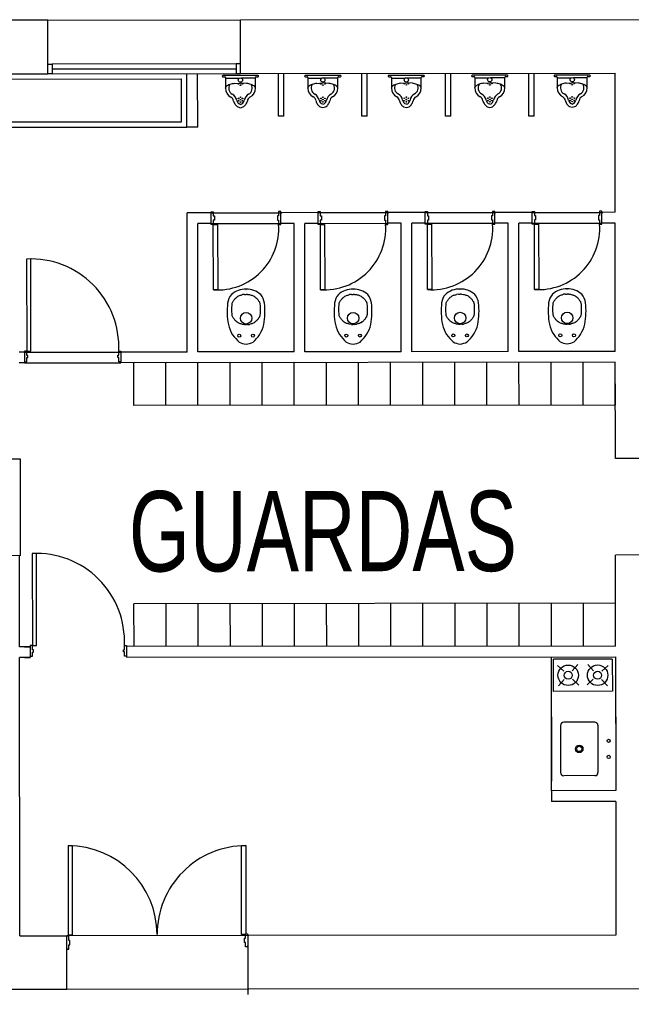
# Model space of a CAD drawing. Header units: millimetres. Extents: x 2669 to 3716, y 1967 to 2664.
# Drawn here: x 3404.05 to 3409.77, y 2235.81 to 2244.91 of the extents above; entities that cross this region are included whole.
import ezdxf

# ---------------------------------------------------------------- set-up
doc = ezdxf.new("R2010")
doc.units = ezdxf.units.MM
for name, color, linetype, lineweight in [('01 Textos', 7, 'Continuous', 15), ('02 L d C', 7, 'Continuous', 5), ('03 Cerramientos', 7, 'Continuous', 15), ('03 Muros', 7, 'Continuous', 13), ('05 Bloques', 7, 'Continuous', 5)]:
    doc.layers.add(name, color=color, linetype=linetype, lineweight=lineweight)
doc.styles.add('ROMANS', font='arial.ttf', dxfattribs={"width": 0.7})

msp = doc.modelspace()

# ---------------------------------------------------------------- linework, layer by layer
at = {"layer": '02 L d C'}
for p, q in [((3405.1146, 2241.3063), (3405.1141, 2241.7063)), ((3405.4146, 2241.3066), (3405.4141, 2241.7066)), ((3405.7146, 2241.3069), (3405.7141, 2241.7069)), ((3406.0146, 2241.3073), (3406.0141, 2241.7073)), ((3406.3146, 2241.3076), (3406.3141, 2241.7076)), ((3406.6146, 2241.3079), (3406.6141, 2241.7079)), ((3406.9146, 2241.3082), (3406.9141, 2241.7082)), ((3407.2146, 2241.3085), (3407.2141, 2241.7085)), ((3407.5146, 2241.3088), (3407.5141, 2241.7088)), ((3407.8146, 2241.3092), (3407.8141, 2241.7092)), ((3408.1146, 2241.3095), (3408.1141, 2241.7095)), ((3408.4146, 2241.3098), (3408.4141, 2241.7098)), ((3408.7146, 2241.3101), (3408.7141, 2241.7101)), ((3409.0146, 2241.3104), (3409.0141, 2241.7104)), ((3409.3146, 2241.3108), (3409.3141, 2241.7108)), ((3409.6146, 2241.3111), (3409.6141, 2241.7111)), ((3409.6146, 2241.3111), (3405.1146, 2241.3063)), ((3409.6165, 2239.4611), (3405.1165, 2239.4563)), ((3407.517, 2239.0588), (3407.5165, 2239.4588)), ((3407.817, 2239.0592), (3407.8165, 2239.4592)), ((3408.117, 2239.0595), (3408.1165, 2239.4595)), ((3408.417, 2239.0598), (3408.4165, 2239.4598)), ((3408.717, 2239.0601), (3408.7165, 2239.4601)), ((3409.017, 2239.0604), (3409.0165, 2239.4604)), ((3409.3169, 2239.0608), (3409.3165, 2239.4608)), ((3409.6169, 2239.0611), (3409.6165, 2239.4611)), ((3405.117, 2239.0563), (3405.1165, 2239.4563)), ((3405.417, 2239.0566), (3405.4165, 2239.4566)), ((3405.717, 2239.0569), (3405.7165, 2239.4569)), ((3406.017, 2239.0573), (3406.0165, 2239.4573)), ((3406.317, 2239.0576), (3406.3165, 2239.4576)), ((3406.617, 2239.0579), (3406.6165, 2239.4579)), ((3406.917, 2239.0582), (3406.9165, 2239.4582)), ((3407.217, 2239.0585), (3407.2165, 2239.4585))]:
    msp.add_line(p, q, dxfattribs=at)
at = {"layer": '03 Cerramientos'}
for p, q in [((3404.3107, 2244.9054), (3406.1107, 2244.9074)), ((3404.3112, 2244.4954), (3404.3512, 2244.4955)), ((3406.0712, 2244.4973), (3404.3512, 2244.4955)), ((3404.3512, 2244.4955), (3404.3512, 2244.4505)), ((3406.1112, 2244.4974), (3406.0712, 2244.4973)), ((3406.0712, 2244.4973), (3406.0712, 2244.4523)), ((3404.3113, 2244.4054), (3406.1113, 2244.4074)), ((3404.3513, 2244.4055), (3404.3113, 2244.4054)), ((3404.3113, 2244.4054), (3404.3113, 2244.4054)), ((3404.3512, 2244.4505), (3406.0712, 2244.4523)), ((3404.3512, 2244.4505), (3404.3512, 2244.4505)), ((3404.3512, 2244.4505), (3404.3512, 2244.4505)), ((3404.3512, 2244.4505), (3404.3512, 2244.4505)), ((3404.3512, 2244.4505), (3404.3513, 2244.4055)), ((3404.3513, 2244.4055), (3406.0713, 2244.4073)), ((3406.0712, 2244.4523), (3406.0712, 2244.4523)), ((3406.0712, 2244.4523), (3406.0712, 2244.4523)), ((3406.0712, 2244.4523), (3406.0712, 2244.4523)), ((3406.0712, 2244.4523), (3406.0713, 2244.4073)), ((3406.0713, 2244.4073), (3406.1113, 2244.4074)), ((3406.1113, 2244.4074), (3406.1113, 2244.4074)), ((3405.8376, 2243.1071), (3405.8376, 2243.1171)), ((3405.8376, 2243.1171), (3405.8576, 2243.1171)), ((3405.8376, 2243.1071), (3406.4876, 2243.1078)), ((3405.8576, 2243.1171), (3405.8577, 2243.0771)), ((3406.4876, 2243.1178), (3406.4676, 2243.1177)), ((3406.4676, 2243.1177), (3406.4677, 2243.0777)), ((3406.4876, 2243.1078), (3406.4876, 2243.1178)), ((3406.8376, 2243.1081), (3406.8376, 2243.1181)), ((3406.8376, 2243.1181), (3406.8576, 2243.1181)), ((3406.8376, 2243.1081), (3407.4876, 2243.1088)), ((3406.8576, 2243.1181), (3406.8577, 2243.0781)), ((3407.4876, 2243.1188), (3407.4676, 2243.1188)), ((3407.4676, 2243.1188), (3407.4677, 2243.0788)), ((3407.4876, 2243.1088), (3407.4876, 2243.1188)), ((3407.8376, 2243.1092), (3407.8376, 2243.1192)), ((3407.8376, 2243.1192), (3407.8576, 2243.1192)), ((3407.8376, 2243.1092), (3408.4876, 2243.1099)), ((3407.8576, 2243.1192), (3407.8577, 2243.0792)), ((3408.4876, 2243.1199), (3408.4676, 2243.1199)), ((3408.4676, 2243.1199), (3408.4677, 2243.0799)), ((3408.4876, 2243.1099), (3408.4876, 2243.1199)), ((3408.8376, 2243.1103), (3408.8376, 2243.1203)), ((3408.8376, 2243.1203), (3408.8576, 2243.1203)), ((3408.8376, 2243.1103), (3409.4876, 2243.1109)), ((3408.8576, 2243.1203), (3408.8577, 2243.0803)), ((3409.4876, 2243.1209), (3409.4676, 2243.1209)), ((3409.4676, 2243.1209), (3409.4677, 2243.0809)), ((3409.4876, 2243.1109), (3409.4876, 2243.1209)), ((3405.8577, 2243.0771), (3405.8677, 2243.0771)), ((3405.8677, 2243.0371), (3405.8577, 2243.0371)), ((3405.8577, 2243.0371), (3405.8578, 2242.9971)), ((3405.8677, 2243.0771), (3405.8677, 2243.0371)), ((3406.4677, 2243.0777), (3406.4577, 2243.0777)), ((3406.4577, 2243.0777), (3406.4577, 2243.0377)), ((3406.4577, 2243.0377), (3406.4677, 2243.0377)), ((3406.4677, 2243.0377), (3406.4678, 2242.9977)), ((3406.8577, 2243.0781), (3406.8677, 2243.0782)), ((3406.8677, 2243.0382), (3406.8577, 2243.0382)), ((3406.8577, 2243.0382), (3406.8578, 2242.9982)), ((3406.8677, 2243.0782), (3406.8677, 2243.0382)), ((3407.4677, 2243.0788), (3407.4577, 2243.0788)), ((3407.4577, 2243.0788), (3407.4577, 2243.0388)), ((3407.4577, 2243.0388), (3407.4677, 2243.0388)), ((3407.4677, 2243.0388), (3407.4678, 2242.9988)), ((3407.8377, 2243.0092), (3408.4877, 2243.0099)), ((3407.8577, 2243.0792), (3407.8677, 2243.0792)), ((3407.8677, 2243.0392), (3407.8577, 2243.0392)), ((3407.8577, 2243.0392), (3407.8578, 2242.9992)), ((3407.8677, 2243.0792), (3407.8677, 2243.0392)), ((3408.4677, 2243.0799), (3408.4577, 2243.0799)), ((3408.4577, 2243.0799), (3408.4577, 2243.0399)), ((3408.4577, 2243.0399), (3408.4677, 2243.0399)), ((3408.4677, 2243.0399), (3408.4678, 2242.9999)), ((3408.4878, 2242.9999), (3408.4877, 2243.0099)), ((3408.8377, 2243.0103), (3409.4877, 2243.0109)), ((3408.8378, 2243.0003), (3408.8377, 2243.0103)), ((3408.8577, 2243.0803), (3408.8677, 2243.0803)), ((3408.8677, 2243.0403), (3408.8577, 2243.0403)), ((3408.8577, 2243.0403), (3408.8578, 2243.0003)), ((3408.8677, 2243.0803), (3408.8677, 2243.0403)), ((3409.4677, 2243.0809), (3409.4577, 2243.0809)), ((3409.4577, 2243.0809), (3409.4577, 2243.0409)), ((3409.4577, 2243.0409), (3409.4677, 2243.0409)), ((3409.4677, 2243.0409), (3409.4678, 2243.0009)), ((3409.4878, 2243.0009), (3409.4877, 2243.0109)), ((3405.8377, 2243.0071), (3406.4877, 2243.0078)), ((3405.8378, 2242.9971), (3405.8377, 2243.0071)), ((3405.8578, 2242.9971), (3405.8378, 2242.9971)), ((3405.8578, 2242.9971), (3405.8978, 2242.9971)), ((3405.8584, 2242.3871), (3405.8578, 2242.9971)), ((3405.8978, 2242.9971), (3405.8984, 2242.3871)), ((3406.4678, 2242.9977), (3406.4878, 2242.9978)), ((3406.4878, 2242.9978), (3406.4877, 2243.0078)), ((3406.8377, 2243.0081), (3407.4877, 2243.0088)), ((3406.8378, 2242.9981), (3406.8377, 2243.0081)), ((3406.8578, 2242.9982), (3406.8378, 2242.9981)), ((3406.8578, 2242.9982), (3406.8978, 2242.9982)), ((3406.8584, 2242.3882), (3406.8578, 2242.9982)), ((3406.8978, 2242.9982), (3406.8984, 2242.3882)), ((3407.4678, 2242.9988), (3407.4878, 2242.9988)), ((3407.4878, 2242.9988), (3407.4877, 2243.0088)), ((3407.8378, 2242.9992), (3407.8377, 2243.0092)), ((3407.8578, 2242.9992), (3407.8378, 2242.9992)), ((3407.8578, 2242.9992), (3407.8978, 2242.9993)), ((3407.8584, 2242.3892), (3407.8578, 2242.9992)), ((3407.8978, 2242.9993), (3407.8984, 2242.3893)), ((3408.4678, 2242.9999), (3408.4878, 2242.9999)), ((3408.8578, 2243.0003), (3408.8378, 2243.0003)), ((3408.8578, 2243.0003), (3408.8978, 2243.0003)), ((3408.8584, 2242.3903), (3408.8578, 2243.0003)), ((3408.8978, 2243.0003), (3408.8984, 2242.3903)), ((3409.4678, 2243.0009), (3409.4878, 2243.0009)), ((3404.1531, 2242.6753), (3404.1131, 2242.6752)), ((3404.1131, 2242.6752), (3404.114, 2241.8152)), ((3404.154, 2241.8153), (3404.1531, 2242.6753)), ((3405.8984, 2242.3871), (3405.8584, 2242.3871)), ((3406.8984, 2242.3882), (3406.8584, 2242.3882)), ((3407.8984, 2242.3893), (3407.8584, 2242.3892)), ((3408.8984, 2242.3903), (3408.8584, 2242.3903)), ((3404.114, 2241.8152), (3404.094, 2241.8152)), ((3404.094, 2241.8152), (3404.094, 2241.8052)), ((3404.094, 2241.8052), (3404.994, 2241.8062)), ((3404.114, 2241.8152), (3404.154, 2241.8153)), ((3404.1141, 2241.7752), (3404.114, 2241.8152)), ((3404.1241, 2241.7752), (3404.1141, 2241.7752)), ((3404.1141, 2241.7152), (3404.1141, 2241.7552)), ((3404.1141, 2241.7552), (3404.1241, 2241.7552)), ((3404.1241, 2241.7552), (3404.1241, 2241.7752)), ((3404.9641, 2241.7561), (3404.9641, 2241.7761)), ((3404.9641, 2241.7761), (3404.9741, 2241.7761)), ((3404.9741, 2241.7561), (3404.9641, 2241.7561)), ((3404.974, 2241.8161), (3404.994, 2241.8162)), ((3404.9741, 2241.7761), (3404.974, 2241.8161)), ((3404.9741, 2241.7161), (3404.9741, 2241.7561)), ((3404.994, 2241.8162), (3404.994, 2241.8062)), ((3404.0941, 2241.7152), (3404.1141, 2241.7152)), ((3404.0941, 2241.7052), (3404.9941, 2241.7062)), ((3404.9391, 2241.7061), (3404.9491, 2241.7061)), ((3404.9941, 2241.7162), (3404.9741, 2241.7161)), ((3404.056, 2239.9052), (3404.0551, 2240.8052)), ((3404.206, 2239.9253), (3404.166, 2239.9253)), ((3404.166, 2239.9253), (3404.1669, 2239.0653)), ((3404.2069, 2239.0653), (3404.206, 2239.9253)), ((3404.1669, 2239.0653), (3404.1469, 2239.0653)), ((3404.1469, 2239.0653), (3404.147, 2239.0553)), ((3404.167, 2239.0253), (3404.1669, 2239.0653)), ((3404.1669, 2239.0653), (3404.2069, 2239.0653)), ((3404.177, 2239.0253), (3404.167, 2239.0253)), ((3404.167, 2238.9653), (3404.167, 2239.0053)), ((3404.167, 2239.0053), (3404.177, 2239.0053)), ((3404.177, 2239.0053), (3404.177, 2239.0253)), ((3405.017, 2239.0062), (3405.017, 2239.0262)), ((3405.017, 2239.0262), (3405.027, 2239.0262)), ((3405.027, 2239.0062), (3405.017, 2239.0062)), ((3405.027, 2239.0262), (3405.0269, 2239.0662)), ((3405.0269, 2239.0662), (3405.0469, 2239.0662)), ((3405.027, 2238.9662), (3405.027, 2239.0062)), ((3405.0469, 2239.0662), (3405.047, 2239.0562)), ((3404.147, 2238.9653), (3404.167, 2238.9653)), ((3405.047, 2238.9662), (3405.027, 2238.9662)), ((3404.5412, 2237.1957), (3404.5012, 2237.1956)), ((3404.5012, 2237.1956), (3404.5021, 2236.3656)), ((3404.5421, 2236.3657), (3404.5412, 2237.1957)), ((3406.1221, 2236.3674), (3406.1212, 2237.1974)), ((3406.1212, 2237.1974), (3406.1612, 2237.1974)), ((3406.1612, 2237.1974), (3406.1621, 2236.3674)), ((3404.5021, 2236.3656), (3404.5421, 2236.3657)), ((3406.1621, 2236.3674), (3406.1221, 2236.3674)), ((3406.1584, 2236.3324), (3406.1584, 2236.3724)), ((3406.1584, 2236.3724), (3406.1784, 2236.3724)), ((3406.1784, 2236.3724), (3406.1784, 2236.3624)), ((3404.5073, 2236.3506), (3404.4873, 2236.3506)), ((3404.4873, 2236.3506), (3404.4873, 2236.3406)), ((3406.1898, 2236.3574), (3404.4898, 2236.3556)), ((3404.5073, 2236.3106), (3404.5073, 2236.3506)), ((3404.5173, 2236.3107), (3404.5073, 2236.3106)), ((3404.5173, 2236.2707), (3404.5173, 2236.3107)), ((3406.1485, 2236.2924), (3406.1484, 2236.3324)), ((3406.1484, 2236.3324), (3406.1584, 2236.3324)), ((3406.1585, 2236.2924), (3406.1485, 2236.2924)), ((3406.1585, 2236.2524), (3406.1585, 2236.2924)), ((3404.4874, 2236.2406), (3404.4874, 2236.2306)), ((3404.4874, 2236.2306), (3404.5074, 2236.2306)), ((3404.5073, 2236.2706), (3404.5173, 2236.2707)), ((3404.5074, 2236.2306), (3404.5073, 2236.2706)), ((3406.1785, 2236.2524), (3406.1585, 2236.2524)), ((3406.1785, 2236.2624), (3406.1785, 2236.2524)), ((3406.1904, 2235.8574), (3404.4904, 2235.8556))]:
    msp.add_line(p, q, dxfattribs=at)
for centre, radius, start, end in [((3405.8953, 2242.9596), 0.5737, 266.30926, 3.81272), ((3406.8953, 2242.9607), 0.5737, 266.30926, 3.81272), ((3407.8953, 2242.9617), 0.5737, 266.30926, 3.81272), ((3408.8953, 2242.9628), 0.5737, 266.30926, 3.81272), ((3404.1522, 2241.8535), 0.8227, 357.39799, 92.72399), ((3404.2051, 2239.1035), 0.8227, 357.39799, 92.72399), ((3404.5021, 2236.3656), 0.83, 0.06099, 90.06099), ((3406.1621, 2236.3674), 0.83, 90.06099, 180.06099)]:
    msp.add_arc(centre, radius, start, end, dxfattribs=at)
at = {"layer": '03 Muros'}
for p, q in [((3404.3107, 2244.9054), (3400.2984, 2244.9012)), ((3404.3113, 2244.4054), (3404.3107, 2244.9054)), ((3406.1107, 2244.9074), (3410.1505, 2244.9117)), ((3406.1113, 2244.4074), (3406.1107, 2244.9074)), ((3402.0413, 2244.403), (3404.3113, 2244.4054)), ((3405.6118, 2243.9068), (3405.6113, 2244.4068)), ((3405.7118, 2243.9069), (3405.7113, 2244.4069)), ((3406.1113, 2244.4074), (3409.6113, 2244.4111)), ((3406.4667, 2244.0077), (3406.4663, 2244.4077)), ((3406.5167, 2244.0078), (3406.5163, 2244.4078)), ((3407.2467, 2244.0086), (3407.2463, 2244.4086)), ((3407.2967, 2244.0086), (3407.2963, 2244.4086)), ((3408.0267, 2244.0094), (3408.0263, 2244.4094)), ((3408.0767, 2244.0094), (3408.0763, 2244.4094)), ((3408.8067, 2244.0102), (3408.8063, 2244.4102)), ((3408.8567, 2244.0103), (3408.8563, 2244.4103)), ((3409.6126, 2243.1111), (3409.6113, 2244.4111)), ((3402.0913, 2244.3531), (3405.5613, 2244.3568)), ((3405.5617, 2243.9568), (3405.5613, 2244.3568)), ((3402.0917, 2243.9531), (3405.5617, 2243.9568)), ((3406.5167, 2244.0078), (3406.4667, 2244.0077)), ((3407.2967, 2244.0086), (3407.2467, 2244.0086)), ((3408.0767, 2244.0094), (3408.0267, 2244.0094)), ((3408.8567, 2244.0103), (3408.8067, 2244.0102)), ((3402.0418, 2243.903), (3405.6118, 2243.9068)), ((3405.7118, 2243.9069), (3405.6118, 2243.9068)), ((3405.8376, 2243.1071), (3405.6126, 2243.1068)), ((3405.614, 2241.8068), (3405.6126, 2243.1068)), ((3405.8377, 2243.0071), (3405.8376, 2243.1071)), ((3406.8376, 2243.1081), (3406.4876, 2243.1078)), ((3406.4877, 2243.0078), (3406.4876, 2243.1078)), ((3406.4876, 2243.1078), (3406.4976, 2243.1078)), ((3406.8377, 2243.0081), (3406.8376, 2243.1081)), ((3407.7126, 2243.1091), (3407.4876, 2243.1088)), ((3407.4877, 2243.0088), (3407.4876, 2243.1088)), ((3407.4876, 2243.1088), (3407.4976, 2243.1088)), ((3407.8376, 2243.1092), (3407.6126, 2243.109)), ((3407.8377, 2243.0092), (3407.8376, 2243.1092)), ((3408.8376, 2243.1103), (3408.4876, 2243.1099)), ((3408.4877, 2243.0099), (3408.4876, 2243.1099)), ((3408.4876, 2243.1099), (3408.4976, 2243.1099)), ((3408.8377, 2243.0103), (3408.8376, 2243.1103)), ((3409.6126, 2243.1111), (3409.4876, 2243.1109)), ((3409.4876, 2243.1109), (3409.4976, 2243.111)), ((3409.4877, 2243.0109), (3409.4876, 2243.1109)), ((3408.6127, 2243.01), (3408.4877, 2243.0099)), ((3408.614, 2241.81), (3408.6127, 2243.01)), ((3408.8377, 2243.0103), (3408.7127, 2243.0101)), ((3408.714, 2241.8101), (3408.7127, 2243.0101)), ((3409.6127, 2243.0111), (3409.4877, 2243.0109)), ((3409.614, 2241.8111), (3409.6127, 2243.0111)), ((3405.8377, 2243.0071), (3405.7127, 2243.0069)), ((3405.714, 2241.8069), (3405.7127, 2243.0069)), ((3406.6127, 2243.0079), (3406.4877, 2243.0078)), ((3406.614, 2241.8079), (3406.6127, 2243.0079)), ((3406.8377, 2243.0081), (3406.7127, 2243.008)), ((3406.714, 2241.808), (3406.7127, 2243.008)), ((3407.6127, 2243.009), (3407.4877, 2243.0088)), ((3407.614, 2241.809), (3407.6127, 2243.009)), ((3407.8377, 2243.0092), (3407.7127, 2243.0091)), ((3407.714, 2241.8091), (3407.7127, 2243.0091)), ((3404.094, 2241.8052), (3404.044, 2241.8052)), ((3404.094, 2241.8052), (3404.0941, 2241.7052)), ((3405.614, 2241.8068), (3404.994, 2241.8062)), ((3404.994, 2241.8062), (3404.9941, 2241.7062)), ((3406.614, 2241.8079), (3405.714, 2241.8069)), ((3407.614, 2241.809), (3406.714, 2241.808)), ((3408.614, 2241.81), (3407.714, 2241.8091)), ((3409.614, 2241.8111), (3408.714, 2241.8101)), ((3404.0941, 2241.7052), (3404.0441, 2241.7052)), ((3409.6141, 2241.7111), (3404.9941, 2241.7062)), ((3409.6151, 2240.8111), (3409.6141, 2241.7111)), ((3404.0551, 2240.8052), (3403.9551, 2240.8051)), ((3409.9151, 2240.8114), (3409.6151, 2240.8111)), ((3404.056, 2239.9052), (3403.956, 2239.9051)), ((3404.047, 2239.0552), (3404.046, 2239.9052)), ((3409.916, 2239.9114), (3409.616, 2239.9111)), ((3409.6169, 2239.0611), (3409.616, 2239.9111)), ((3404.147, 2239.0553), (3404.047, 2239.0552)), ((3404.092, 2239.0552), (3404.147, 2239.0553)), ((3404.147, 2239.0553), (3404.1471, 2238.9553)), ((3409.6169, 2239.0611), (3405.047, 2239.0562)), ((3405.047, 2239.0562), (3405.0471, 2238.9562)), ((3404.1471, 2238.9553), (3404.0471, 2238.9552)), ((3404.0498, 2236.3552), (3404.0471, 2238.9552)), ((3404.0921, 2238.9552), (3404.1471, 2238.9553)), ((3405.0471, 2238.9562), (3409.6171, 2238.9611)), ((3409.6171, 2238.9611), (3409.6184, 2237.7111)), ((3409.6171, 2238.9611), (3409.6184, 2237.7111)), ((3409.6184, 2237.7111), (3409.0184, 2237.7104)), ((3409.0184, 2237.7104), (3409.0185, 2237.6104)), ((3409.0184, 2237.7104), (3409.0185, 2237.6104)), ((3409.6185, 2237.6111), (3409.0185, 2237.6104)), ((3409.6185, 2237.6111), (3409.6198, 2236.3611)), ((3404.0498, 2236.3552), (3404.4858, 2236.3556)), ((3404.4858, 2236.3556), (3404.4864, 2235.8556)), ((3409.6198, 2236.3611), (3406.1798, 2236.3574)), ((3406.1798, 2236.3574), (3406.1804, 2235.8074)), ((3404.4864, 2235.8556), (3400.1304, 2235.851)), ((3410.1204, 2235.8616), (3406.1804, 2235.8574))]:
    msp.add_line(p, q, dxfattribs=at)
at = {"layer": '05 Bloques'}
for p, q in [((3406.2753, 2244.3883), (3405.9473, 2244.388)), ((3405.9473, 2244.376), (3405.9643, 2244.376)), ((3406.2583, 2244.3763), (3406.2753, 2244.3763)), ((3407.0453, 2244.3892), (3406.7173, 2244.3888)), ((3406.7173, 2244.3768), (3406.7343, 2244.3768)), ((3407.0283, 2244.3771), (3407.0453, 2244.3772)), ((3407.8253, 2244.39), (3407.4973, 2244.3896)), ((3407.4973, 2244.3776), (3407.5143, 2244.3777)), ((3407.8083, 2244.378), (3407.8253, 2244.378)), ((3408.6053, 2244.3908), (3408.2773, 2244.3905)), ((3408.2773, 2244.3785), (3408.2943, 2244.3785)), ((3408.5883, 2244.3788), (3408.6053, 2244.3788)), ((3409.3753, 2244.3916), (3409.0473, 2244.3913)), ((3409.0473, 2244.3793), (3409.0643, 2244.3793)), ((3409.3583, 2244.3796), (3409.3753, 2244.3796)), ((3405.9713, 2244.369), (3405.9714, 2244.2704)), ((3405.9714, 2244.2704), (3405.9784, 2244.2851)), ((3405.9763, 2244.363), (3406.1006, 2244.3631)), ((3406.054, 2244.3141), (3406.1114, 2244.3182)), ((3406.1687, 2244.3142), (3406.1114, 2244.3182)), ((3406.2463, 2244.3633), (3406.122, 2244.3632)), ((3406.2514, 2244.2707), (3406.2444, 2244.2854)), ((3406.2514, 2244.2707), (3406.2513, 2244.3693)), ((3406.7413, 2244.3698), (3406.7414, 2244.2712)), ((3406.7414, 2244.2712), (3406.7484, 2244.286)), ((3406.7463, 2244.3638), (3406.8706, 2244.364)), ((3406.824, 2244.3149), (3406.8814, 2244.319)), ((3406.9387, 2244.315), (3406.8814, 2244.319)), ((3407.0163, 2244.3641), (3406.892, 2244.364)), ((3407.0214, 2244.2715), (3407.0144, 2244.2863)), ((3407.0214, 2244.2715), (3407.0213, 2244.3701)), ((3407.5213, 2244.3707), (3407.5214, 2244.2721)), ((3407.5214, 2244.2721), (3407.5284, 2244.2868)), ((3407.5263, 2244.3647), (3407.6506, 2244.3648)), ((3407.604, 2244.3158), (3407.6614, 2244.3198)), ((3407.7187, 2244.3159), (3407.6614, 2244.3198)), ((3407.7963, 2244.365), (3407.672, 2244.3648)), ((3407.8014, 2244.2723), (3407.7944, 2244.2871)), ((3407.8014, 2244.2723), (3407.8013, 2244.371)), ((3408.3013, 2244.3715), (3408.3014, 2244.2729)), ((3408.3014, 2244.2729), (3408.3084, 2244.2876)), ((3408.3063, 2244.3655), (3408.4306, 2244.3656)), ((3408.384, 2244.3166), (3408.4414, 2244.3207)), ((3408.4987, 2244.3167), (3408.4414, 2244.3207)), ((3408.5763, 2244.3658), (3408.452, 2244.3657)), ((3408.5814, 2244.2732), (3408.5744, 2244.2879)), ((3408.5814, 2244.2732), (3408.5813, 2244.3718)), ((3409.0713, 2244.3723), (3409.0714, 2244.2737)), ((3409.0714, 2244.2737), (3409.0784, 2244.2884)), ((3409.0763, 2244.3663), (3409.2006, 2244.3664)), ((3409.154, 2244.3174), (3409.2113, 2244.3215)), ((3409.2687, 2244.3175), (3409.2113, 2244.3215)), ((3409.3463, 2244.3666), (3409.222, 2244.3665)), ((3409.3514, 2244.274), (3409.3444, 2244.2887)), ((3409.3514, 2244.274), (3409.3513, 2244.3726)), ((3406.1116, 2244.1193), (3406.0989, 2244.1228)), ((3406.1116, 2244.1193), (3406.1242, 2244.1229)), ((3406.8816, 2244.1201), (3406.8689, 2244.1237)), ((3406.8816, 2244.1201), (3406.8942, 2244.1237)), ((3407.6616, 2244.121), (3407.6489, 2244.1245)), ((3407.6616, 2244.121), (3407.6742, 2244.1245)), ((3408.4416, 2244.1218), (3408.4289, 2244.1253)), ((3408.4416, 2244.1218), (3408.4542, 2244.1253)), ((3409.2116, 2244.1226), (3409.1989, 2244.1261)), ((3409.2116, 2244.1226), (3409.2242, 2244.1262)), ((3406.0864, 2244.0952), (3406.1116, 2244.0882)), ((3406.1116, 2244.0882), (3406.1368, 2244.0952)), ((3406.1116, 2244.0882), (3406.1116, 2244.0882)), ((3406.8564, 2244.096), (3406.8816, 2244.089)), ((3406.8816, 2244.089), (3406.9068, 2244.0961)), ((3406.8816, 2244.089), (3406.8816, 2244.089)), ((3407.6364, 2244.0968), (3407.6616, 2244.0898)), ((3407.6616, 2244.0898), (3407.6868, 2244.0969)), ((3407.6616, 2244.0898), (3407.6616, 2244.0898)), ((3408.4164, 2244.0977), (3408.4416, 2244.0906)), ((3408.4416, 2244.0906), (3408.4668, 2244.0977)), ((3408.4416, 2244.0906), (3408.4416, 2244.0906)), ((3409.1864, 2244.0985), (3409.2116, 2244.0915)), ((3409.2116, 2244.0915), (3409.2368, 2244.0985)), ((3409.2116, 2244.0915), (3409.2116, 2244.0915)), ((3406.1486, 2242.3436), (3406.1308, 2242.3423)), ((3406.1486, 2242.3436), (3406.1635, 2242.3436)), ((3406.1784, 2242.3437), (3406.1636, 2242.3436)), ((3406.1784, 2242.3437), (3406.1962, 2242.3424)), ((3407.1486, 2242.3447), (3407.1308, 2242.3434)), ((3407.1486, 2242.3447), (3407.1635, 2242.3447)), ((3407.1784, 2242.3447), (3407.1636, 2242.3447)), ((3407.1784, 2242.3447), (3407.1962, 2242.3435)), ((3408.1486, 2242.3458), (3408.1308, 2242.3445)), ((3408.1486, 2242.3458), (3408.1635, 2242.3458)), ((3408.1784, 2242.3458), (3408.1636, 2242.3458)), ((3408.1784, 2242.3458), (3408.1962, 2242.3445)), ((3409.1486, 2242.3468), (3409.1308, 2242.3455)), ((3409.1486, 2242.3468), (3409.1634, 2242.3468)), ((3409.1784, 2242.3469), (3409.1636, 2242.3468)), ((3409.1784, 2242.3469), (3409.1962, 2242.3456)), ((3406.1489, 2242.0638), (3406.1311, 2242.0651)), ((3406.1489, 2242.0638), (3406.1637, 2242.0638)), ((3406.1787, 2242.0638), (3406.1639, 2242.0638)), ((3406.1787, 2242.0638), (3406.1965, 2242.0651)), ((3407.1489, 2242.0649), (3407.1311, 2242.0661)), ((3407.1489, 2242.0649), (3407.1637, 2242.0649)), ((3407.1787, 2242.0649), (3407.1639, 2242.0649)), ((3407.1787, 2242.0649), (3407.1965, 2242.0662)), ((3408.1489, 2242.0659), (3408.1311, 2242.0672)), ((3408.1489, 2242.0659), (3408.1637, 2242.066)), ((3408.1787, 2242.066), (3408.1639, 2242.066)), ((3408.1787, 2242.066), (3408.1965, 2242.0673)), ((3409.1489, 2242.067), (3409.1311, 2242.0683)), ((3409.1489, 2242.067), (3409.1637, 2242.067)), ((3409.1787, 2242.067), (3409.1639, 2242.067)), ((3409.1787, 2242.067), (3409.1965, 2242.0683)), ((3409.0184, 2237.7104), (3409.0171, 2238.9604)), ((3409.5862, 2238.9387), (3409.0362, 2238.9381)), ((3409.0365, 2238.6381), (3409.0362, 2238.9381)), ((3409.5862, 2238.9387), (3409.5865, 2238.6387)), ((3409.1334, 2238.8252), (3409.0745, 2238.8791)), ((3409.2109, 2238.8287), (3409.2647, 2238.8876)), ((3409.4118, 2238.8289), (3409.3578, 2238.8877)), ((3409.4892, 2238.8256), (3409.548, 2238.8796)), ((3409.1369, 2238.7478), (3409.083, 2238.6889)), ((3409.2143, 2238.7513), (3409.2732, 2238.6974)), ((3409.4085, 2238.7515), (3409.3497, 2238.6975)), ((3409.4859, 2238.7482), (3409.5399, 2238.6894)), ((3409.5865, 2238.6387), (3409.0365, 2238.6381)), ((3409.0177, 2238.4005), (3409.0183, 2237.8005)), ((3409.6177, 2238.4012), (3409.6183, 2237.8012)), ((3409.1017, 2238.3206), (3409.1022, 2237.8806)), ((3409.4217, 2238.351), (3409.1317, 2238.3507)), ((3409.4517, 2238.321), (3409.4522, 2237.881)), ((3409.4222, 2237.851), (3409.1322, 2237.8507))]:
    msp.add_line(p, q, dxfattribs=at)
for centre, radius in [((3406.0923, 2244.3099), 0.003), ((3406.1113, 2244.3462), 0.02), ((3406.1114, 2244.2989), 0.003), ((3406.1304, 2244.3099), 0.003), ((3406.8623, 2244.3107), 0.003), ((3406.8813, 2244.3471), 0.02), ((3406.8814, 2244.2997), 0.003), ((3406.9004, 2244.3108), 0.003), ((3407.6423, 2244.3116), 0.003), ((3407.6613, 2244.3479), 0.02), ((3407.6614, 2244.3006), 0.003), ((3407.6804, 2244.3116), 0.003), ((3408.4223, 2244.3124), 0.003), ((3408.4413, 2244.3487), 0.02), ((3408.4414, 2244.3014), 0.003), ((3408.4604, 2244.3124), 0.003), ((3409.1923, 2244.3132), 0.003), ((3409.2113, 2244.3495), 0.02), ((3409.2114, 2244.3022), 0.003), ((3409.2304, 2244.3132), 0.003), ((3406.0925, 2244.174), 0.003), ((3406.0925, 2244.152), 0.003), ((3406.1115, 2244.185), 0.003), ((3406.1115, 2244.163), 0.003), ((3406.1115, 2244.141), 0.003), ((3406.1306, 2244.174), 0.003), ((3406.1306, 2244.152), 0.003), ((3406.8625, 2244.1748), 0.003), ((3406.8625, 2244.1528), 0.003), ((3406.8815, 2244.1858), 0.003), ((3406.8815, 2244.1638), 0.003), ((3406.8815, 2244.1418), 0.003), ((3406.9006, 2244.1749), 0.003), ((3406.9006, 2244.1529), 0.003), ((3407.6425, 2244.1757), 0.003), ((3407.6425, 2244.1537), 0.003), ((3407.6615, 2244.1867), 0.003), ((3407.6615, 2244.1647), 0.003), ((3407.6615, 2244.1427), 0.003), ((3407.6806, 2244.1757), 0.003), ((3407.6806, 2244.1537), 0.003), ((3408.4225, 2244.1765), 0.003), ((3408.4225, 2244.1545), 0.003), ((3408.4415, 2244.1875), 0.003), ((3408.4415, 2244.1655), 0.003), ((3408.4415, 2244.1435), 0.003), ((3408.4606, 2244.1765), 0.003), ((3408.4606, 2244.1545), 0.003), ((3409.1925, 2244.1773), 0.003), ((3409.1925, 2244.1553), 0.003), ((3409.2115, 2244.1883), 0.003), ((3409.2115, 2244.1663), 0.003), ((3409.2115, 2244.1443), 0.003), ((3409.2306, 2244.1773), 0.003), ((3409.2306, 2244.1553), 0.003), ((3406.1638, 2242.1218), 0.0535), ((3407.1638, 2242.1229), 0.0535), ((3408.1638, 2242.1239), 0.0535), ((3409.1638, 2242.125), 0.0535), ((3406.1002, 2241.9593), 0.0141), ((3406.2276, 2241.9595), 0.0141), ((3407.1002, 2241.9604), 0.0141), ((3407.2276, 2241.9605), 0.0141), ((3408.1002, 2241.9614), 0.0141), ((3408.2276, 2241.9616), 0.0141), ((3409.1002, 2241.9625), 0.0141), ((3409.2276, 2241.9626), 0.0141), ((3409.1739, 2238.7882), 0.0957), ((3409.1739, 2238.7882), 0.0375), ((3409.4489, 2238.7885), 0.0957), ((3409.4489, 2238.7885), 0.0375), ((3409.552, 2238.1761), 0.015), ((3409.277, 2238.1008), 0.035), ((3409.277, 2238.1008), 0.025), ((3409.5521, 2238.0261), 0.015)]:
    msp.add_circle(centre, radius, dxfattribs=at)
for centre, radius, start, end in [((3405.9473, 2244.382), 0.006, 90.06102, 270.06096), ((3405.9643, 2244.369), 0.007, 0.06096, 90.06102), ((3406.2583, 2244.3693), 0.007, 90.06096, 180.06102), ((3406.2753, 2244.3823), 0.006, 270.06102, 90.06096), ((3406.7173, 2244.3828), 0.006, 90.06102, 270.06096), ((3406.7343, 2244.3698), 0.007, 0.06096, 90.06102), ((3407.0283, 2244.3701), 0.007, 90.06096, 180.06102), ((3407.0453, 2244.3832), 0.006, 270.06102, 90.06096), ((3407.4973, 2244.3836), 0.006, 90.06102, 270.06096), ((3407.5143, 2244.3707), 0.007, 0.06096, 90.06102), ((3407.8083, 2244.371), 0.007, 90.06096, 180.06102), ((3407.8253, 2244.384), 0.006, 270.06102, 90.06096), ((3408.2773, 2244.3845), 0.006, 90.06102, 270.06096), ((3408.2943, 2244.3715), 0.007, 0.06096, 90.06102), ((3408.5883, 2244.3718), 0.007, 90.06096, 180.06102), ((3408.6053, 2244.3848), 0.006, 270.06102, 90.06096), ((3409.0473, 2244.3853), 0.006, 90.06102, 270.06096), ((3409.0643, 2244.3723), 0.007, 0.06096, 90.06102), ((3409.3583, 2244.3726), 0.007, 90.06096, 180.06102), ((3409.3753, 2244.3856), 0.006, 270.06102, 90.06096), ((3405.9763, 2244.368), 0.005, 180.06187, 270.06151), ((3406.0476, 2244.2011), 0.1089, 108.85116, 129.46079), ((3406.0648, 2244.2705), 0.0634, 148.62177, 242.09137), ((3406.0861, 2244.0881), 0.2283, 98.08289, 108.85116), ((3406.1371, 2244.0882), 0.2283, 71.27082, 82.0391), ((3406.158, 2244.2706), 0.0634, 298.03062, 31.50021), ((3406.1754, 2244.2012), 0.1089, 50.6612, 71.27082), ((3406.2463, 2244.3683), 0.005, 270.06047, 0.06011), ((3406.7463, 2244.3688), 0.005, 180.06187, 270.06151), ((3406.8175, 2244.2019), 0.1089, 108.85116, 129.46079), ((3406.8348, 2244.2713), 0.0634, 148.62177, 242.09137), ((3406.8561, 2244.0889), 0.2283, 98.08289, 108.85116), ((3406.9071, 2244.089), 0.2283, 71.27082, 82.0391), ((3406.928, 2244.2714), 0.0634, 298.03062, 31.50021), ((3406.9454, 2244.202), 0.1089, 50.6612, 71.27082), ((3407.0163, 2244.3691), 0.005, 270.06047, 0.06011), ((3407.5263, 2244.3697), 0.005, 180.06187, 270.06151), ((3407.5975, 2244.2027), 0.1089, 108.85116, 129.46079), ((3407.6148, 2244.2722), 0.0634, 148.62177, 242.09137), ((3407.6361, 2244.0898), 0.2283, 98.08289, 108.85116), ((3407.6871, 2244.0898), 0.2283, 71.27082, 82.0391), ((3407.708, 2244.2722), 0.0634, 298.03062, 31.50021), ((3407.7254, 2244.2029), 0.1089, 50.6612, 71.27082), ((3407.7963, 2244.37), 0.005, 270.06047, 0.06011), ((3408.3063, 2244.3705), 0.005, 180.06187, 270.06151), ((3408.3775, 2244.2036), 0.1089, 108.85116, 129.46079), ((3408.3948, 2244.273), 0.0634, 148.62177, 242.09137), ((3408.4161, 2244.0906), 0.2283, 98.08289, 108.85116), ((3408.4671, 2244.0906), 0.2283, 71.27082, 82.0391), ((3408.488, 2244.2731), 0.0634, 298.03062, 31.50021), ((3408.5054, 2244.2037), 0.1089, 50.6612, 71.27082), ((3408.5763, 2244.3708), 0.005, 270.06047, 0.06011), ((3409.0763, 2244.3713), 0.005, 180.06187, 270.06151), ((3409.1475, 2244.2044), 0.1089, 108.85116, 129.46079), ((3409.1648, 2244.2738), 0.0634, 148.62177, 242.09137), ((3409.1861, 2244.0914), 0.2283, 98.08289, 108.85116), ((3409.2371, 2244.0915), 0.2283, 71.27082, 82.0391), ((3409.258, 2244.2739), 0.0634, 298.03062, 31.50021), ((3409.2754, 2244.2045), 0.1089, 50.6612, 71.27082), ((3409.3463, 2244.3716), 0.005, 270.06047, 0.06011), ((3406.0648, 2244.2705), 0.0934, 180.06102, 242.09137), ((3405.9977, 2244.1437), 0.08, 8.94459, 62.09137), ((3406.2254, 2244.144), 0.08, 118.03062, 171.1774), ((3406.158, 2244.2706), 0.0934, 298.03062, 0.06096), ((3406.8348, 2244.2713), 0.0934, 180.06102, 242.09137), ((3406.7677, 2244.1446), 0.08, 8.94459, 62.09137), ((3406.9954, 2244.1448), 0.08, 118.03062, 171.1774), ((3406.928, 2244.2714), 0.0934, 298.03062, 0.06096), ((3407.6148, 2244.2722), 0.0934, 180.06102, 242.09137), ((3407.5477, 2244.1454), 0.08, 8.94459, 62.09137), ((3407.7754, 2244.1456), 0.08, 118.03062, 171.1774), ((3407.708, 2244.2722), 0.0934, 298.03062, 0.06096), ((3408.3948, 2244.273), 0.0934, 180.06102, 242.09137), ((3408.3277, 2244.1462), 0.08, 8.94459, 62.09137), ((3408.5554, 2244.1465), 0.08, 118.03062, 171.1774), ((3408.488, 2244.2731), 0.0934, 298.03062, 0.06096), ((3409.1648, 2244.2738), 0.0934, 180.06102, 242.09137), ((3409.0977, 2244.147), 0.08, 8.94459, 62.09137), ((3409.3254, 2244.1473), 0.08, 118.03062, 171.1774), ((3409.258, 2244.2739), 0.0934, 298.03062, 0.06096), ((3405.9977, 2244.1437), 0.05, 6.95349, 62.09137), ((3406.1519, 2244.1794), 0.1087, 195.81913, 214.37785), ((3406.1271, 2244.1625), 0.0787, 214.37785, 238.81032), ((3406.1519, 2244.1794), 0.0787, 197.18124, 214.37785), ((3406.1271, 2244.1625), 0.0487, 214.37785, 234.53306), ((3406.0959, 2244.1625), 0.0487, 305.58892, 325.74414), ((3406.0711, 2244.1793), 0.0787, 325.74414, 342.94074), ((3406.0959, 2244.1625), 0.0787, 301.31166, 325.74414), ((3406.0711, 2244.1793), 0.1087, 325.74414, 344.30285), ((3406.2254, 2244.144), 0.05, 118.03062, 173.16849), ((3406.7677, 2244.1446), 0.05, 6.95349, 62.09137), ((3406.9219, 2244.1802), 0.1087, 195.81913, 214.37785), ((3406.8971, 2244.1633), 0.0787, 214.37785, 238.81032), ((3406.9219, 2244.1802), 0.0787, 197.18124, 214.37785), ((3406.8971, 2244.1633), 0.0487, 214.37785, 234.53306), ((3406.8659, 2244.1633), 0.0487, 305.58892, 325.74414), ((3406.8411, 2244.1801), 0.0787, 325.74414, 342.94074), ((3406.8659, 2244.1633), 0.0787, 301.31166, 325.74414), ((3406.8411, 2244.1801), 0.1087, 325.74414, 344.30285), ((3406.9954, 2244.1448), 0.05, 118.03062, 173.16849), ((3407.5477, 2244.1454), 0.05, 6.95349, 62.09137), ((3407.7019, 2244.1811), 0.1087, 195.81913, 214.37785), ((3407.6771, 2244.1641), 0.0787, 214.37785, 238.81032), ((3407.7019, 2244.1811), 0.0787, 197.18124, 214.37785), ((3407.6771, 2244.1641), 0.0487, 214.37785, 234.53306), ((3407.6459, 2244.1641), 0.0487, 305.58892, 325.74414), ((3407.6211, 2244.181), 0.0787, 325.74414, 342.94074), ((3407.6459, 2244.1641), 0.0787, 301.31166, 325.74414), ((3407.6211, 2244.181), 0.1087, 325.74414, 344.30285), ((3407.7754, 2244.1456), 0.05, 118.03062, 173.16849), ((3408.3277, 2244.1462), 0.05, 6.95349, 62.09137), ((3408.4819, 2244.1819), 0.1087, 195.81913, 214.37785), ((3408.4571, 2244.165), 0.0787, 214.37785, 238.81032), ((3408.4819, 2244.1819), 0.0787, 197.18124, 214.37785), ((3408.4571, 2244.165), 0.0487, 214.37785, 234.53306), ((3408.4259, 2244.1649), 0.0487, 305.58892, 325.74414), ((3408.4011, 2244.1818), 0.0787, 325.74414, 342.94074), ((3408.4259, 2244.1649), 0.0787, 301.31166, 325.74414), ((3408.4011, 2244.1818), 0.1087, 325.74414, 344.30285), ((3408.5554, 2244.1465), 0.05, 118.03062, 173.16849), ((3409.0977, 2244.147), 0.05, 6.95349, 62.09137), ((3409.2519, 2244.1827), 0.1087, 195.81913, 214.37785), ((3409.2271, 2244.1658), 0.0787, 214.37785, 238.81032), ((3409.2519, 2244.1827), 0.0787, 197.18124, 214.37785), ((3409.2271, 2244.1658), 0.0487, 214.37785, 234.53306), ((3409.1959, 2244.1658), 0.0487, 305.58892, 325.74414), ((3409.1711, 2244.1826), 0.0787, 325.74414, 342.94074), ((3409.1959, 2244.1658), 0.0787, 301.31166, 325.74414), ((3409.1711, 2244.1826), 0.1087, 325.74414, 344.30285), ((3409.3254, 2244.1473), 0.05, 118.03062, 173.16849), ((3406.1572, 2242.1963), 0.1962, 88.19046, 131.89057), ((3406.1633, 2242.3917), 0.000649, 91.93152, 88.19046), ((3406.1699, 2242.1963), 0.1962, 48.23142, 91.93152), ((3407.1572, 2242.1974), 0.1962, 88.19046, 131.89057), ((3407.1633, 2242.3928), 0.000649, 91.93152, 88.19046), ((3407.1699, 2242.1974), 0.1962, 48.23142, 91.93152), ((3408.1572, 2242.1984), 0.1962, 88.19046, 131.89057), ((3408.1633, 2242.3938), 0.000649, 91.93152, 88.19046), ((3408.1699, 2242.1985), 0.1962, 48.23142, 91.93152), ((3409.1572, 2242.1995), 0.1962, 88.19046, 131.89057), ((3409.1633, 2242.3949), 0.000649, 91.93152, 88.19046), ((3409.1699, 2242.1995), 0.1962, 48.23142, 91.93152), ((3406.1411, 2242.2444), 0.151, 139.57939, 172.70932), ((3405.8927, 2242.3914), 0.1871, 321.48121, 329.7979), ((3405.9497, 2242.4128), 0.1559, 312.19562, 321.48121), ((3406.0193, 2242.4038), 0.1025, 300.7366, 312.19562), ((3406.0636, 2242.4004), 0.0766, 288.73347, 300.7366), ((3406.0494, 2242.5825), 0.2536, 282.14686, 288.73347), ((3406.2772, 2242.5827), 0.2536, 251.38851, 257.97513), ((3406.2633, 2242.4006), 0.0766, 239.38539, 251.38851), ((3406.3076, 2242.4041), 0.1025, 227.92636, 239.38539), ((3406.3771, 2242.4133), 0.1559, 218.64078, 227.92636), ((3406.4342, 2242.392), 0.1871, 210.32409, 218.64078), ((3406.1858, 2242.2445), 0.151, 7.41267, 40.5426), ((3407.1411, 2242.2455), 0.151, 139.57939, 172.70932), ((3406.8927, 2242.3925), 0.1871, 321.48121, 329.7979), ((3406.9497, 2242.4139), 0.1559, 312.19562, 321.48121), ((3407.0193, 2242.4049), 0.1025, 300.7366, 312.19562), ((3407.0636, 2242.4014), 0.0766, 288.73347, 300.7366), ((3407.0494, 2242.5835), 0.2536, 282.14686, 288.73347), ((3407.2771, 2242.5838), 0.2536, 251.38851, 257.97513), ((3407.2633, 2242.4017), 0.0766, 239.38539, 251.38851), ((3407.3076, 2242.4052), 0.1025, 227.92636, 239.38539), ((3407.3771, 2242.4143), 0.1559, 218.64078, 227.92636), ((3407.4342, 2242.3931), 0.1871, 210.32409, 218.64078), ((3407.1858, 2242.2456), 0.151, 7.41267, 40.5426), ((3408.1411, 2242.2466), 0.151, 139.57939, 172.70932), ((3407.8927, 2242.3936), 0.1871, 321.48121, 329.7979), ((3407.9497, 2242.4149), 0.1559, 312.19562, 321.48121), ((3408.0193, 2242.4059), 0.1025, 300.7366, 312.19562), ((3408.0636, 2242.4025), 0.0766, 288.73347, 300.7366), ((3408.0494, 2242.5846), 0.2536, 282.14686, 288.73347), ((3408.2771, 2242.5849), 0.2536, 251.38851, 257.97513), ((3408.2633, 2242.4027), 0.0766, 239.38539, 251.38851), ((3408.3076, 2242.4062), 0.1025, 227.92636, 239.38539), ((3408.3771, 2242.4154), 0.1559, 218.64078, 227.92636), ((3408.4342, 2242.3942), 0.1871, 210.32409, 218.64078), ((3408.1858, 2242.2466), 0.151, 7.41267, 40.5426), ((3409.1411, 2242.2476), 0.151, 139.57939, 172.70932), ((3408.8927, 2242.3946), 0.1871, 321.48121, 329.7979), ((3408.9497, 2242.416), 0.1559, 312.19562, 321.48121), ((3409.0193, 2242.407), 0.1025, 300.7366, 312.19562), ((3409.0636, 2242.4036), 0.0766, 288.73347, 300.7366), ((3409.0494, 2242.5857), 0.2536, 282.14686, 288.73347), ((3409.2771, 2242.5859), 0.2536, 251.38851, 257.97513), ((3409.2633, 2242.4038), 0.0766, 239.38539, 251.38851), ((3409.3076, 2242.4073), 0.1025, 227.92636, 239.38539), ((3409.3771, 2242.4165), 0.1559, 218.64078, 227.92636), ((3409.4342, 2242.3952), 0.1871, 210.32409, 218.64078), ((3409.1858, 2242.2477), 0.151, 7.41267, 40.5426), ((3406.6385, 2242.186), 0.6518, 173.1602, 190.93456), ((3405.8736, 2242.2267), 0.1578, 356.77386, 0.06099), ((3405.6485, 2242.2033), 0.3829, 0.06099, 2.17117), ((3405.6485, 2242.2031), 0.3829, 357.95082, 0.06099), ((3405.3403, 2242.2926), 0.6943, 354.56677, 356.77386), ((3405.9307, 2242.2737), 0.1047, 348.88137, 354.56677), ((3406.004, 2242.2818), 0.0358, 329.7979, 348.88137), ((3406.3232, 2242.2821), 0.0358, 191.24061, 210.32409), ((3406.3965, 2242.2742), 0.1047, 185.55521, 191.24061), ((3406.9869, 2242.2943), 0.6943, 183.34812, 185.55521), ((3406.4537, 2242.2273), 0.1578, 180.06099, 183.34812), ((3406.6788, 2242.2044), 0.3829, 177.95082, 180.06099), ((3406.6788, 2242.2042), 0.3829, 180.06099, 182.17117), ((3405.6886, 2242.185), 0.6518, 349.18742, 6.96179), ((3407.6385, 2242.187), 0.6518, 173.1602, 190.93456), ((3406.8736, 2242.2277), 0.1578, 356.77386, 0.06099), ((3406.6485, 2242.2044), 0.3829, 0.06099, 2.17117), ((3406.6485, 2242.2042), 0.3829, 357.95082, 0.06099), ((3406.8737, 2242.1812), 0.1578, 0.06099, 3.34812), ((3406.3403, 2242.2937), 0.6943, 354.56677, 356.77386), ((3406.9307, 2242.2748), 0.1047, 348.88137, 354.56677), ((3407.004, 2242.2829), 0.0358, 329.7979, 348.88137), ((3407.3232, 2242.2832), 0.0358, 191.24061, 210.32409), ((3407.3965, 2242.2753), 0.1047, 185.55521, 191.24061), ((3407.9869, 2242.2954), 0.6943, 183.34812, 185.55521), ((3407.4537, 2242.2284), 0.1578, 180.06099, 183.34812), ((3407.6788, 2242.2054), 0.3829, 177.95082, 180.06099), ((3407.6788, 2242.2052), 0.3829, 180.06099, 182.17117), ((3407.4537, 2242.1819), 0.1578, 176.77386, 180.06099), ((3406.6886, 2242.186), 0.6518, 349.18742, 6.96179), ((3408.6385, 2242.1881), 0.6518, 173.1602, 190.93456), ((3407.8736, 2242.2288), 0.1578, 356.77386, 0.06099), ((3407.6485, 2242.2054), 0.3829, 0.06099, 2.17117), ((3407.6485, 2242.2052), 0.3829, 357.95082, 0.06099), ((3407.8737, 2242.1823), 0.1578, 0.06099, 3.34812), ((3407.3403, 2242.2947), 0.6943, 354.56677, 356.77386), ((3407.9307, 2242.2758), 0.1047, 348.88137, 354.56677), ((3408.004, 2242.2839), 0.0358, 329.7979, 348.88137), ((3408.3232, 2242.2843), 0.0358, 191.24061, 210.32409), ((3408.3965, 2242.2763), 0.1047, 185.55521, 191.24061), ((3408.9869, 2242.2965), 0.6943, 183.34812, 185.55521), ((3408.4537, 2242.2294), 0.1578, 180.06099, 183.34812), ((3408.6788, 2242.2065), 0.3829, 177.95082, 180.06099), ((3408.6788, 2242.2063), 0.3829, 180.06099, 182.17117), ((3408.4537, 2242.1829), 0.1578, 176.77386, 180.06099), ((3407.6886, 2242.1871), 0.6518, 349.18742, 6.96179), ((3409.6385, 2242.1892), 0.6518, 173.1602, 190.93456), ((3408.8736, 2242.2299), 0.1578, 356.77386, 0.06099), ((3408.6485, 2242.2065), 0.3829, 0.06099, 2.17117), ((3408.6485, 2242.2063), 0.3829, 357.95082, 0.06099), ((3408.8737, 2242.1834), 0.1578, 0.06099, 3.34812), ((3408.3402, 2242.2958), 0.6943, 354.56677, 356.77386), ((3408.9307, 2242.2769), 0.1047, 348.88137, 354.56677), ((3409.004, 2242.285), 0.0358, 329.7979, 348.88137), ((3409.3231, 2242.2853), 0.0358, 191.24061, 210.32409), ((3409.3965, 2242.2774), 0.1047, 185.55521, 191.24061), ((3409.9869, 2242.2975), 0.6943, 183.34812, 185.55521), ((3409.4537, 2242.2305), 0.1578, 180.06099, 183.34812), ((3409.6788, 2242.2076), 0.3829, 177.95082, 180.06099), ((3409.6788, 2242.2074), 0.3829, 180.06099, 182.17117), ((3409.4537, 2242.184), 0.1578, 176.77386, 180.06099), ((3408.6886, 2242.1882), 0.6518, 349.18742, 6.96179), ((3405.8737, 2242.1802), 0.1578, 0.06099, 3.34812), ((3405.3404, 2242.1131), 0.6943, 3.34812, 5.55521), ((3405.9309, 2242.1333), 0.1047, 5.55521, 11.24061), ((3406.0042, 2242.1253), 0.0358, 11.24061, 30.32409), ((3405.8931, 2242.0154), 0.1871, 30.32409, 38.64078), ((3405.9502, 2241.9942), 0.1559, 38.64078, 47.92636), ((3406.3776, 2241.9947), 0.1559, 132.19562, 141.48121), ((3406.4346, 2242.016), 0.1871, 141.48121, 149.7979), ((3406.3233, 2242.1257), 0.0358, 149.7979, 168.88137), ((3406.3966, 2242.1338), 0.1047, 168.88137, 174.56677), ((3406.9871, 2242.1149), 0.6943, 174.56677, 176.77386), ((3406.4537, 2242.1808), 0.1578, 176.77386, 180.06099), ((3406.3404, 2242.1142), 0.6943, 3.34812, 5.55521), ((3406.9309, 2242.1343), 0.1047, 5.55521, 11.24061), ((3407.0042, 2242.1264), 0.0358, 11.24061, 30.32409), ((3406.8931, 2242.0165), 0.1871, 30.32409, 38.64078), ((3406.9502, 2241.9953), 0.1559, 38.64078, 47.92636), ((3407.3776, 2241.9957), 0.1559, 132.19562, 141.48121), ((3407.4346, 2242.0171), 0.1871, 141.48121, 149.7979), ((3407.3233, 2242.1267), 0.0358, 149.7979, 168.88137), ((3407.3966, 2242.1348), 0.1047, 168.88137, 174.56677), ((3407.9871, 2242.116), 0.6943, 174.56677, 176.77386), ((3407.3404, 2242.1153), 0.6943, 3.34812, 5.55521), ((3407.9309, 2242.1354), 0.1047, 5.55521, 11.24061), ((3408.0042, 2242.1275), 0.0358, 11.24061, 30.32409), ((3407.8931, 2242.0176), 0.1871, 30.32409, 38.64078), ((3407.9502, 2241.9963), 0.1559, 38.64078, 47.92636), ((3408.3776, 2241.9968), 0.1559, 132.19562, 141.48121), ((3408.4346, 2242.0182), 0.1871, 141.48121, 149.7979), ((3408.3233, 2242.1278), 0.0358, 149.7979, 168.88137), ((3408.3966, 2242.1359), 0.1047, 168.88137, 174.56677), ((3408.9871, 2242.117), 0.6943, 174.56677, 176.77386), ((3408.3404, 2242.1163), 0.6943, 3.34812, 5.55521), ((3408.9309, 2242.1365), 0.1047, 5.55521, 11.24061), ((3409.0042, 2242.1285), 0.0358, 11.24061, 30.32409), ((3408.8931, 2242.0186), 0.1871, 30.32409, 38.64078), ((3408.9502, 2241.9974), 0.1559, 38.64078, 47.92636), ((3409.3776, 2241.9979), 0.1559, 132.19562, 141.48121), ((3409.4346, 2242.0192), 0.1871, 141.48121, 149.7979), ((3409.3233, 2242.1289), 0.0358, 149.7979, 168.88137), ((3409.3966, 2242.137), 0.1047, 168.88137, 174.56677), ((3409.9871, 2242.1181), 0.6943, 174.56677, 176.77386), ((3406.2851, 2242.1277), 0.2939, 192.83686, 212.84953), ((3406.0198, 2242.0034), 0.1025, 47.92636, 59.38539), ((3406.064, 2242.0069), 0.0766, 59.38539, 71.38851), ((3406.0502, 2241.8247), 0.2536, 71.38851, 77.97513), ((3406.278, 2241.825), 0.2536, 102.14686, 108.73347), ((3406.2637, 2242.0071), 0.0766, 108.73347, 120.7366), ((3406.308, 2242.0037), 0.1025, 120.7366, 132.19562), ((3406.0421, 2242.1274), 0.2939, 327.27245, 347.28512), ((3407.2851, 2242.1287), 0.2939, 192.83686, 212.84953), ((3407.0198, 2242.0044), 0.1025, 47.92636, 59.38539), ((3407.064, 2242.0079), 0.0766, 59.38539, 71.38851), ((3407.0502, 2241.8258), 0.2536, 71.38851, 77.97513), ((3407.278, 2241.8261), 0.2536, 102.14686, 108.73347), ((3407.2637, 2242.0082), 0.0766, 108.73347, 120.7366), ((3407.308, 2242.0047), 0.1025, 120.7366, 132.19562), ((3407.0421, 2242.1285), 0.2939, 327.27245, 347.28512), ((3408.2851, 2242.1298), 0.2939, 192.83686, 212.84953), ((3408.0198, 2242.0055), 0.1025, 47.92636, 59.38539), ((3408.064, 2242.009), 0.0766, 59.38539, 71.38851), ((3408.0502, 2241.8269), 0.2536, 71.38851, 77.97513), ((3408.278, 2241.8271), 0.2536, 102.14686, 108.73347), ((3408.2637, 2242.0092), 0.0766, 108.73347, 120.7366), ((3408.308, 2242.0058), 0.1025, 120.7366, 132.19562), ((3408.0421, 2242.1295), 0.2939, 327.27245, 347.28512), ((3409.2851, 2242.1308), 0.2939, 192.83686, 212.84953), ((3409.0198, 2242.0065), 0.1025, 47.92636, 59.38539), ((3409.064, 2242.0101), 0.0766, 59.38539, 71.38851), ((3409.0502, 2241.8279), 0.2536, 71.38851, 77.97513), ((3409.278, 2241.8282), 0.2536, 102.14686, 108.73347), ((3409.2637, 2242.0103), 0.0766, 108.73347, 120.7366), ((3409.308, 2242.0069), 0.1025, 120.7366, 132.19562), ((3409.0421, 2242.1306), 0.2939, 327.27245, 347.28512), ((3406.3826, 2242.2068), 0.4189, 214.70846, 227.35285), ((3405.9444, 2242.2063), 0.4189, 312.76914, 325.41353), ((3407.3826, 2242.2078), 0.4189, 214.70846, 227.35285), ((3406.9444, 2242.2074), 0.4189, 312.76914, 325.41353), ((3408.3826, 2242.2089), 0.4189, 214.70846, 227.35285), ((3407.9444, 2242.2084), 0.4189, 312.76914, 325.41353), ((3409.3826, 2242.2099), 0.4189, 214.70846, 227.35285), ((3408.9444, 2242.2095), 0.4189, 312.76914, 325.41353), ((3406.1839, 2242.0664), 0.1882, 243.11247, 263.92251), ((3406.1433, 2242.0668), 0.1886, 276.28428, 296.99779), ((3407.1839, 2242.0675), 0.1882, 243.11247, 263.92251), ((3407.1433, 2242.0679), 0.1886, 276.28428, 296.99779), ((3408.1839, 2242.0685), 0.1882, 243.11247, 263.92251), ((3408.1433, 2242.0689), 0.1886, 276.28428, 296.99779), ((3409.1839, 2242.0696), 0.1882, 243.11247, 263.92251), ((3409.1433, 2242.07), 0.1886, 276.28428, 296.99779), ((3409.1317, 2238.3207), 0.03, 90.06099, 180.06099), ((3409.4217, 2238.321), 0.03, 0.06099, 90.06099), ((3409.1322, 2237.8807), 0.03, 180.06099, 270.06099), ((3409.4222, 2237.881), 0.03, 270.06099, 0.06099)]:
    msp.add_arc(centre, radius, start, end, dxfattribs=at)

# ---------------------------------------------------------------- texts
at = {"layer": '01 Textos', "style": 'ROMANS', "width": 0.7}
msp.add_text('GUARDAS', height=0.75, rotation=0.06099, dxfattribs=at).set_placement((3405.0692, 2239.7576))

doc.saveas('drawing.dxf')
